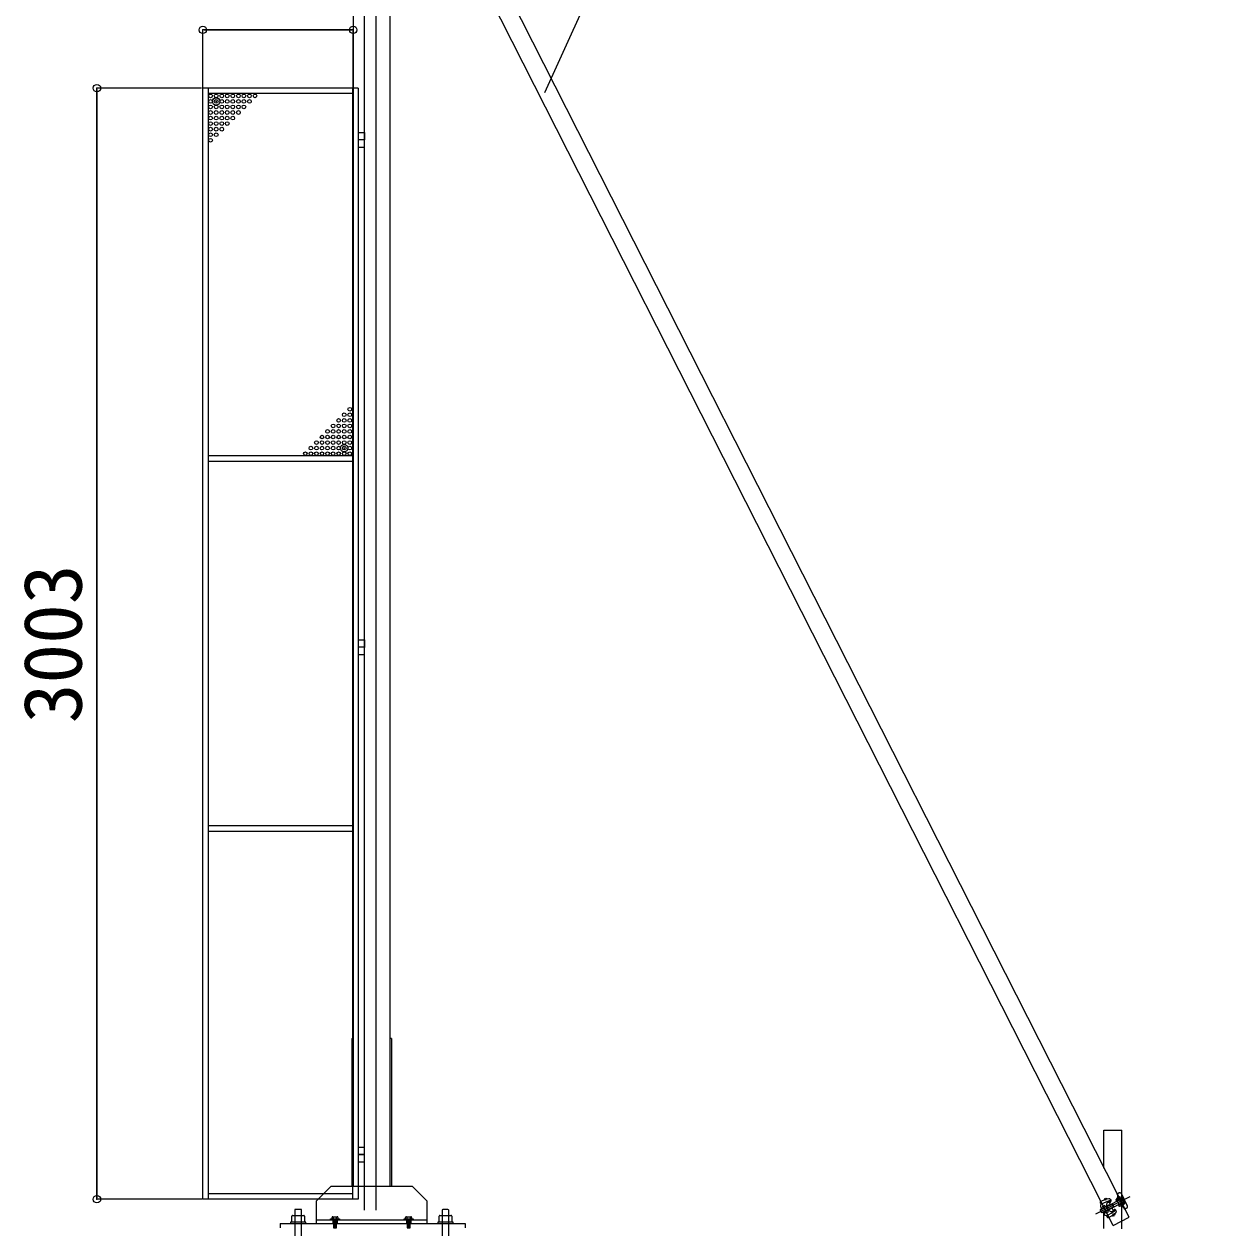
# Model space of a CAD drawing. Units: millimetres, scale not verified. Extents: x -10338 to 10338, y -7128 to 7128.
# Drawn here: x 2676 to 5929, y -4061 to -808 of the extents above; entities that cross this region are included whole.
import ezdxf
from ezdxf.enums import TextEntityAlignment as Align

# ---------------------------------------------------------------- set-up
doc = ezdxf.new("R2010")
doc.units = ezdxf.units.MM
doc.header["$LTSCALE"] = 40
doc.header["$PDMODE"] = 32
doc.header["$PDSIZE"] = 20
doc.linetypes.add('CHAIN2', pattern=[12, 9, -1, 1, -1])
doc.linetypes.add('DOUBLE_CHAIN2', pattern=[12.8, 9, -1, 0.6, -0.6, 0.6, -1])
for name, color, linetype, lineweight in [('0-0_0', 7, 'Continuous', 9), ('0-5_CYG-36', 7, 'Continuous', 9), ('0-9_TEXT', 7, 'Continuous', 9), ('0-A_ﾒッｼュﾊﾟﾈﾙ用ﾌﾞﾛッｸ', 7, 'Continuous', 9), ('0-D_寸法', 7, 'Continuous', 9)]:
    doc.layers.add(name, color=color, linetype=linetype, lineweight=lineweight)
doc.styles.add('ＭＳ ゴシック', font='')
doc.styles.get('ＭＳ ゴシック').set_extended_font_data('MS Gothic')

msp = doc.modelspace()

# ---------------------------------------------------------------- linework, layer by layer
at = {"layer": '0-0_0'}
for p, q in [((3154.91, -980.95), (2871.74, -980.95)), ((2872.74, -3983.95), (2872.74, -980.95)), ((2872.74, -984.95), (2872.74, -3979.95)), ((3158.91, -3983.95), (3158.91, -980.95)), ((3173.91, -3983.95), (3173.91, -980.95)), ((3563.91, -3983.96), (3563.91, -980.96)), ((3578.91, -980.96), (3578.91, -3983.96)), ((3578.91, -3863.1), (3595.84, -3863.1)), ((3156.91, -3983.95), (2871.74, -3983.95))]:
    msp.add_line(p, q, dxfattribs=at)
for points in [[(3579.12, -1100.96), (3596.12, -1100.96), (3596.12, -1120.96), (3579.12, -1120.96)], [(3578.91, -1140.85), (3596.12, -1140.85), (3596.12, -1120.96)], [(3578.91, -2472.46), (3595.91, -2472.46), (3595.91, -2492.46)], [(3578.7, -2511.92), (3595.91, -2511.92), (3595.91, -2492.02), (3578.7, -2492.02)], [(3578.7, -3882.99), (3595.91, -3882.99), (3595.91, -3863.09), (3578.7, -3863.09)], [(3595.91, -3863.96), (3595.91, -3843.96), (3578.91, -3843.96)]]:
    msp.add_lwpolyline(points, dxfattribs=at)
for p in [(2872.74, -980.95), (2872.74, -3983.95)]:
    msp.add_point(p, dxfattribs=at)
at = {"layer": '0-5_CYG-36'}
for p, q in [((3665.2, -3949.49), (3665.2, 450.51)), ((5661.86, -4032.45), (3496.54, 235.63)), ((5618.59, -4054.58), (3600.46, -76.64)), ((3562, -3549.49), (3562, -3949.49)), ((3562, -3549.49), (3565.2, -3549.49)), ((3668.4, -3549.49), (3665.2, -3549.49)), ((3668.4, -3549.49), (3668.4, -3949.49)), ((5642.66, -4063.54), (5642.66, -3797.66)), ((3465.2, -3989.49), (3505.2, -3949.49)), ((3725.2, -3949.49), (3505.2, -3949.49)), ((3725.2, -3949.49), (3765.2, -3989.49)), ((5629.92, -3969.15), (5634.4, -3966.92)), ((5641.1, -3969.18), (5657.11, -4001.42)), ((3465.2, -3989.49), (3465.2, -4049.49)), ((3765.2, -4049.49), (3765.2, -3989.49)), ((5583.19, -3991.51), (5586.12, -3997.42)), ((5590.54, -4003.22), (5597.1, -3999.94)), ((5599.96, -3987.5), (5596.79, -3981.12)), ((5601.79, -4002.09), (5601.35, -4001.2)), ((5642.67, -3982.91), (5601.68, -4003.26)), ((5610.61, -3997.71), (5601.79, -4002.09)), ((5616.93, -3996.81), (5602.26, -4004.09)), ((5603.18, -3993.73), (5611.7, -3987.45)), ((5647.12, -3991.88), (5606.07, -4012.25)), ((5607.92, -3992.29), (5610.61, -3997.71)), ((5608.52, -3993.51), (5611.7, -3991.17)), ((5612.16, -3984.66), (5612.3, -3984.95)), ((5612.3, -3984.95), (5612.91, -3986.17)), ((5615.73, -3996.28), (5616.89, -3996.83)), ((5626.74, -3985.24), (5641.44, -3978.84)), ((5628.02, -3988.17), (5626.74, -3985.24)), ((5628.02, -3988.17), (5642.72, -3981.77)), ((5644.95, -4002.8), (5631.99, -3976.69)), ((5633.9, -3987.27), (5633.22, -3985.91)), ((5633.89, -3987.26), (5633.22, -3985.91)), ((5648.06, -3992.52), (5634.07, -4000.36)), ((5635.64, -4003.15), (5634.07, -4000.36)), ((5649.62, -3995.32), (5635.64, -4003.15)), ((5637.12, -3980.28), (5637.3, -3980.64)), ((5639.02, -3997.59), (5638.34, -3996.23)), ((5639.02, -3997.59), (5638.34, -3996.23)), ((5639.27, -3984.6), (5638.72, -3983.51)), ((5639.27, -3984.6), (5638.72, -3983.51)), ((5640.49, -4000.55), (5640.44, -4000.46)), ((5647.12, -3991.88), (5642.67, -3982.91)), ((5644.26, -3994.65), (5643.72, -3993.56)), ((5644.26, -3994.65), (5643.72, -3993.56)), ((5648.46, -3991.21), (5644.02, -3982.24)), ((5645.86, -3997.88), (5645.68, -3997.52)), ((3399.58, -4045.57), (3399.58, -4029.65)), ((3401.57, -4027.66), (3431.42, -4027.66)), ((3407.54, -4011.69), (3407.54, -4581.79)), ((3425.44, -4011.69), (3407.54, -4011.69)), ((3425.44, -4178.84), (3425.44, -4011.69)), ((3433.4, -4029.65), (3433.4, -4045.57)), ((3508.02, -4037.11), (3508.02, -4033.13)), ((3510.02, -4031.14), (3521.96, -4031.14)), ((3512, -4037.11), (3512, -4031.14)), ((3519.96, -4037.11), (3519.96, -4031.14)), ((3523.94, -4033.13), (3523.94, -4037.11)), ((3707.01, -4037.11), (3707.01, -4033.13)), ((3709, -4031.14), (3720.94, -4031.14)), ((3710.99, -4037.11), (3710.99, -4031.14)), ((3718.95, -4031.14), (3718.95, -4037.11)), ((3722.93, -4033.13), (3722.93, -4037.11)), ((3797.55, -4045.57), (3797.55, -4029.65)), ((3799.54, -4027.66), (3829.39, -4027.66)), ((3805.51, -4013.68), (3805.51, -4178.84)), ((3821.43, -4011.69), (3807.5, -4011.69)), ((3823.42, -4581.79), (3823.42, -4013.68)), ((3831.38, -4029.65), (3831.38, -4045.57)), ((5584.12, -4011.98), (5583.85, -4013.62)), ((5583.85, -4013.62), (5587.1, -4020.16)), ((5591.62, -4008.26), (5584.12, -4011.98)), ((5592.76, -4008.8), (5585.42, -4012.45)), ((5588.56, -4020.94), (5587.1, -4020.16)), ((5596.06, -4017.21), (5588.56, -4020.94)), ((5596.32, -4015.97), (5588.98, -4019.61)), ((5590.54, -4003.22), (5590.22, -4005.29)), ((5594.06, -4062.6), (5594.06, -4018.21)), ((5600.64, -4003.78), (5595.19, -4006.46)), ((5599.43, -4021.13), (5597.57, -4020.12)), ((5606, -4017.86), (5599.42, -4021.12)), ((5605.12, -4012.68), (5599.64, -4015.42)), ((5604.31, -4034.05), (5601.37, -4028.14)), ((5620.45, -4003.99), (5605.77, -4011.28)), ((5615.94, -4008.46), (5607.12, -4012.84)), ((5607.12, -4012.84), (5607.57, -4013.73)), ((5614.62, -4016.79), (5624.78, -4013.8)), ((5615.32, -4029.7), (5614.77, -4028.59)), ((5618.64, -4013.88), (5615.94, -4008.46)), ((5621.47, -4030.84), (5617.69, -4023.22)), ((5618.03, -4012.66), (5621.82, -4011.54)), ((5618.59, -4054.58), (5661.86, -4032.45)), ((5620.18, -4005.25), (5620.45, -4003.99)), ((5654.85, -4008.13), (5650.38, -4010.35)), ((3368.25, -4049.49), (3868.21, -4049.49)), ((3368.25, -4049.49), (3368.25, -4061.43)), ((3465.2, -4039.49), (3765.2, -4039.49)), ((3868.2, -4049.49), (3868.2, -4061.43))]:
    msp.add_line(p, q, dxfattribs=at)
at = {"layer": '0-5_CYG-36', "linetype": 'CHAIN2'}
msp.add_line((5664.33, -3977.74), (5571.22, -4023.96), dxfattribs=at)
at = {"layer": '0-5_CYG-36', "linetype": 'DOUBLE_CHAIN2'}
for p, q in [((3510.02, -4039.1), (3510.02, -4049.05)), ((3519.96, -4039.1), (3512, -4039.1)), ((3519.96, -4041.09), (3512, -4039.1)), ((3519.96, -4043.08), (3512, -4041.09)), ((3519.96, -4045.07), (3512, -4043.08)), ((3519.96, -4047.06), (3512, -4045.07)), ((3519.96, -4049.05), (3512, -4047.06)), ((3519.96, -4051.04), (3512, -4049.05)), ((3519.96, -4053.03), (3512, -4051.04)), ((3519.96, -4055.02), (3512, -4053.03)), ((3519.96, -4057.01), (3512, -4055.02)), ((3519.96, -4059), (3512, -4057.01)), ((3519.96, -4060.99), (3512, -4059)), ((3521.96, -4039.1), (3521.96, -4049.05)), ((3709, -4039.1), (3709, -4049.05)), ((3718.95, -4041.09), (3710.99, -4039.1)), ((3718.95, -4043.08), (3710.99, -4041.09)), ((3718.95, -4045.07), (3710.99, -4043.08)), ((3718.95, -4047.06), (3710.99, -4045.07)), ((3718.95, -4049.05), (3710.99, -4047.06)), ((3718.95, -4051.04), (3710.99, -4049.05)), ((3718.95, -4053.03), (3710.99, -4051.04)), ((3718.95, -4055.02), (3710.99, -4053.03)), ((3718.95, -4057.01), (3710.99, -4055.02)), ((3718.95, -4059), (3710.99, -4057.01)), ((3718.95, -4060.99), (3710.99, -4059)), ((3720.94, -4039.1), (3720.94, -4049.05))]:
    msp.add_line(p, q, dxfattribs=at)
at = {"layer": '0-5_CYG-36'}
for points in [[(5594.06, -3899.97), (5594.06, -3797.66), (5642.66, -3797.66)], [(5597.88, -3985.05), (5603.05, -3982.48), (5601.71, -3982.04), (5594.54, -3985.59), (5593.99, -3986.43)], [(5637.13, -3977.48), (5629.52, -3981.26), (5629.18, -3982.27)], [(5629.18, -3982.27), (5629.62, -3983.16), (5630.63, -3983.5), (5638.24, -3979.72), (5638.58, -3978.72), (5638.14, -3977.82)], [(5618.34, -4026.26), (5622.83, -4024.02), (5623.84, -4024.36), (5624.28, -4025.26), (5623.94, -4026.26), (5616.33, -4030.04), (5615.32, -4029.7)], [(3703.04, -4039.1), (3703.04, -4037.11), (3726.91, -4037.11), (3726.91, -4039.1)]]:
    msp.add_lwpolyline(points, dxfattribs=at)
for points in [[(5638.81, -4001.66), (5638.7, -4001.44), (5647.65, -3996.99), (5647.76, -3997.22), (5647.42, -3998.22), (5639.81, -4002)], [(3437.38, -4045.57), (3395.6, -4045.57), (3395.6, -4049.55), (3437.38, -4049.55)], [(3527.92, -4039.1), (3504.04, -4039.1), (3504.04, -4037.11), (3527.92, -4037.11)], [(3835.36, -4045.57), (3793.57, -4045.57), (3793.57, -4049.55), (3835.36, -4049.55)]]:
    msp.add_lwpolyline(points, close=True, dxfattribs=at)
at = {"layer": '0-5_CYG-36', "linetype": 'DOUBLE_CHAIN2'}
for points in [[(3512, -4037.11), (3512, -4060.99), (3519.96, -4060.99), (3519.96, -4037.11)], [(3710.99, -4037.11), (3710.99, -4060.99), (3718.95, -4060.99), (3718.95, -4037.11)]]:
    msp.add_lwpolyline(points, dxfattribs=at)
at = {"layer": '0-5_CYG-36'}
for centre, radius, start, end in [((5619, -3975.35), 12.56, 308.057, 29.606), ((5636.62, -3971.4), 5, 26.4, 116.4), ((5622.8, -4061.7), 80.6, 100.823, 119.434), ((5589.8, -4002.11), 5.57, 132.772, 205.788), ((5585.68, -3997.64), 0.5, 312.772, 26.4), ((5967.28, -4864.02), 946.72, 112.012, 113.741), ((5602.12, -3996.8), 7.12, 211.052, 258.011), ((5606.74, -3998.56), 6, 126.383, 206.122), ((5608.58, -3986.44), 4, 26.4, 106.989), ((5609.71, -3991.4), 2, 126.383, 206.4), ((5610.51, -3985.84), 2, 306.383, 26.4), ((5609.33, -3987.95), 4, 306.383, 26.4), ((5593.02, -4012.97), 28.24, 15.865, 36.28), ((5593.58, -4012.69), 28.24, 17.932, 34.217), ((5624.07, -3997.73), 10.25, 357.171, 55.629), ((5643.12, -3982.69), 4.2, 26.4, 113.538), ((5643.12, -3982.69), 1, 26.4, 113.538), ((5646.01, -3978.55), 1, 116.4, 206.4), ((5647.57, -3991.65), 1, 299.262, 26.4), ((5647.57, -3991.65), 4.2, 299.262, 26.4), ((5654.02, -3994.67), 1, 206.4, 296.4), ((5652.63, -4003.65), 5, 296.4, 26.4), ((3401.57, -4029.65), 1.99, 90, 180), ((3431.42, -4029.65), 1.99, 0, 90), ((3510.02, -4033.13), 1.99, 90, 180), ((3521.96, -4033.13), 1.99, 0, 90), ((3709, -4033.13), 1.99, 90, 180), ((3720.94, -4033.13), 1.99, 0, 90), ((3799.54, -4029.65), 1.99, 90, 180), ((3807.5, -4013.68), 1.99, 90, 180), ((3821.43, -4013.68), 1.99, 0, 90), ((3829.39, -4029.65), 1.99, 0, 90), ((5590.81, -4001.08), 6.94, 209.778, 267.587), ((5598.89, -3996.38), 10.8, 219.289, 249.774), ((5601.29, -4022.19), 6.94, 145.213, 203.022), ((5599.87, -4022.38), 5.57, 207.012, 280.028), ((5610.17, -4004.61), 15.09, 187.049, 225.751), ((5607.4, -4018.56), 8.38, 157.938, 197.834), ((5578.89, -4019.98), 28.24, 12.812, 39.975), ((5610.93, -4004.18), 10.3, 177.763, 235.639), ((5600.92, -4028.36), 0.5, 26.4, 100.028), ((5485.02, -3809.14), 247.98, 297.984, 304.414), ((5609.78, -4015.72), 5.56, 146.937, 208.834), ((5572.34, -3960.06), 80.6, 293.366, 311.977), ((5612.93, -4011.04), 6, 206.678, 286.417), ((5620.43, -4013), 2, 206.4, 286.417), ((5622.94, -4015.38), 4, 26.4, 106.417), ((5625.34, -4015.72), 2, 26.4, 106.417), ((5623.7, -4016.9), 4, 305.811, 26.4), ((5638.83, -4015.3), 12.56, 23.194, 104.743)]:
    msp.add_arc(centre, radius, start, end, dxfattribs=at)
at = {"layer": '0-5_CYG-36', "linetype": 'DOUBLE_CHAIN2'}
for centre in [(3521.96, -4033.13), (3720.94, -4033.13)]:
    msp.add_arc(centre, 1.99, 0, 90, dxfattribs=at)
at = {"layer": '0-9_TEXT'}
msp.add_lwpolyline([(4083.32, -993.22), (4404.56, -284.9), (5929.11, -284.9)], dxfattribs=at)
at = {"layer": '0-A_ﾒッｼュﾊﾟﾈﾙ用ﾌﾞﾛッｸ'}
for centre in [(3179.91, -1001.95), (3194.91, -1001.95), (3209.91, -1001.95), (3224.91, -1001.95), (3239.91, -1001.95), (3254.91, -1001.95), (3269.91, -1001.95), (3284.91, -1001.95), (3299.91, -1001.95), (3179.91, -1016.95), (3179.91, -1031.95), (3194.91, -1016.95), (3194.91, -1031.95), (3209.91, -1016.95), (3209.91, -1031.95), (3224.91, -1016.95), (3224.91, -1031.95), (3239.91, -1016.95), (3239.91, -1031.95), (3254.91, -1016.95), (3254.91, -1031.95), (3269.91, -1016.95), (3269.91, -1031.95), (3284.91, -1016.95), (3179.91, -1046.95), (3179.91, -1061.95), (3179.91, -1076.95), (3194.91, -1046.95), (3194.91, -1061.95), (3194.91, -1076.95), (3209.91, -1046.95), (3209.91, -1061.95), (3209.91, -1076.95), (3224.91, -1046.95), (3224.91, -1061.95), (3224.91, -1076.95), (3239.91, -1046.95), (3239.91, -1061.95), (3254.91, -1046.95), (3179.91, -1091.95), (3179.91, -1106.95), (3194.91, -1091.95), (3194.91, -1106.95), (3209.91, -1091.95), (3179.91, -1121.95), (3555.91, -1848.95), (3525.91, -1878.95), (3540.91, -1863.95), (3540.91, -1878.95), (3555.91, -1863.95), (3555.91, -1878.95), (3480.91, -1923.95), (3495.91, -1908.95), (3495.91, -1923.95), (3510.91, -1893.95), (3510.91, -1908.95), (3510.91, -1923.95), (3525.91, -1893.95), (3525.91, -1908.95), (3525.91, -1923.95), (3540.91, -1893.95), (3540.91, -1908.95), (3540.91, -1923.95), (3555.91, -1893.95), (3555.91, -1908.95), (3555.91, -1923.95), (3450.91, -1953.95), (3465.91, -1938.95), (3465.91, -1953.95), (3480.91, -1938.95), (3480.91, -1953.95), (3495.91, -1938.95), (3495.91, -1953.95), (3510.91, -1938.95), (3510.91, -1953.95), (3525.91, -1938.95), (3525.91, -1953.95), (3540.91, -1938.95), (3540.91, -1953.95), (3555.91, -1938.95), (3555.91, -1953.95), (3435.91, -1968.95), (3450.91, -1968.95), (3465.91, -1968.95), (3480.91, -1968.95), (3495.91, -1968.95), (3510.91, -1968.95), (3525.91, -1968.95), (3540.91, -1968.95), (3555.91, -1968.95)]:
    msp.add_circle(centre, 5, dxfattribs=at)
for p in [(3194.91, -1016.95), (3540.91, -1953.95)]:
    msp.add_point(p, dxfattribs=at)
at = {"layer": '0-D_寸法'}
for p, q in [((3596.12, -4013.21), (3596.12, 221.49)), ((3565.34, 126.98), (3565.34, -3949.49)), ((3158.91, -980.95), (3158.91, -822.76)), ((3565.34, -823.76), (3158.91, -823.76)), ((3162.91, -823.76), (3561.34, -823.76)), ((3565.34, -978.96), (3565.34, -822.76)), ((3578.91, -980.96), (3158.91, -980.95)), ((3563.91, -995.96), (3173.91, -995.95)), ((3563.91, -1974.96), (3173.91, -1974.95)), ((3563.91, -1989.96), (3173.91, -1989.95)), ((3563.91, -2974.96), (3173.91, -2974.95)), ((3563.91, -2989.96), (3173.91, -2989.95)), ((3563.91, -3968.96), (3173.91, -3968.95)), ((3578.91, -3983.96), (3158.91, -3983.95))]:
    msp.add_line(p, q, dxfattribs=at)
msp.add_lwpolyline([(3596.12, 201.49), (3596.12, 221.49), (3626.12, 221.49), (3626.12, -4013.21)], dxfattribs=at)
for p in [(3158.91, -823.76), (3565.34, -823.76)]:
    msp.add_point(p, dxfattribs=at)

# ---------------------------------------------------------------- texts
at = {"layer": '0-0_0', "style": 'ＭＳ ゴシック'}
msp.add_text('3003', height=157.7, rotation=90, dxfattribs=at).set_placement((2878.9, -2697.49), align=Align.BOTTOM_LEFT)

doc.saveas('drawing.dxf')
